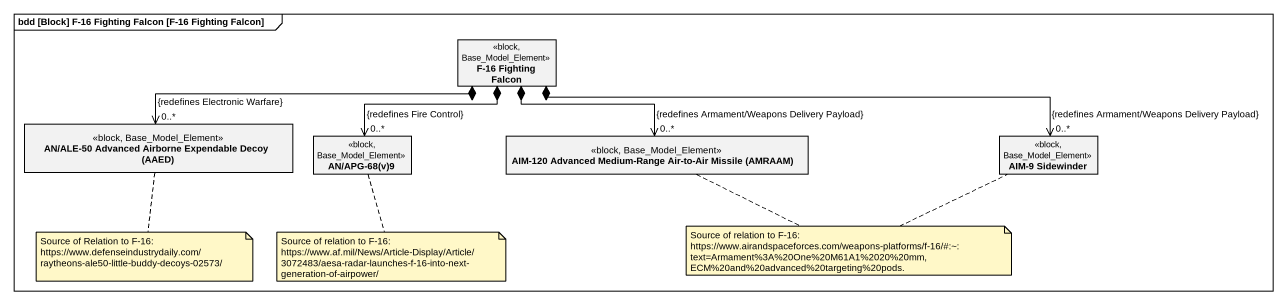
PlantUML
@startuml
mainframe bdd [Block] F-16 Fighting Falcon [F-16 Fighting Falcon]
hide circle
hide empty members
class "F-16 Fighting Falcon" as F_16_Fighting_Falcon <<block, Base_Model_Element>>
class "AN/ALE-50 Advanced Airborne Expendable Decoy (AAED)" as AN_ALE_50_Advanced_Airborne <<block, Base_Model_Element>>
class "AN/APG-68(v)9" as AN_APG_68_v_9 <<block, Base_Model_Element>>
class "AIM-120 Advanced Medium-Range Air-to-Air Missile (AMRAAM)" as AIM_120_Advanced_Medium <<block, Base_Model_Element>>
class "AIM-9 Sidewinder" as AIM_9_Sidewinder <<block, Base_Model_Element>>
F_16_Fighting_Falcon *-left-> "0..*\n{redefines Electronic Warfare}" AN_ALE_50_Advanced_Airborne
F_16_Fighting_Falcon *--> "0..*\n{redefines Fire Control}" AN_APG_68_v_9
F_16_Fighting_Falcon *--> "0..*\n{redefines Armament/Weapons Delivery Payload}" AIM_120_Advanced_Medium
F_16_Fighting_Falcon *-right-> "0..*\n{redefines Armament/Weapons Delivery Payload}" AIM_9_Sidewinder
note bottom of AN_ALE_50_Advanced_Airborne : Source of Relation to F-16: https://www.defenseindustrydaily.com/raytheons-ale50-little-buddy-decoys-02573/
note bottom of AN_APG_68_v_9 : Source of relation to F-16: https://www.af.mil/News/Article-Display/Article/3072483/aesa-radar-launches-f-16-into-next-generation-of-airpower/
note as N3
  Source of relation to F-16: https://www.airandspaceforces.com/weapons-platforms/f-16/#:~:text=Armament%3A%20One%20M61A1%2020%20mm,ECM%20and%20advanced%20targeting%20pods.
end note
N3 .. AIM_120_Advanced_Medium
N3 .. AIM_9_Sidewinder
@enduml
